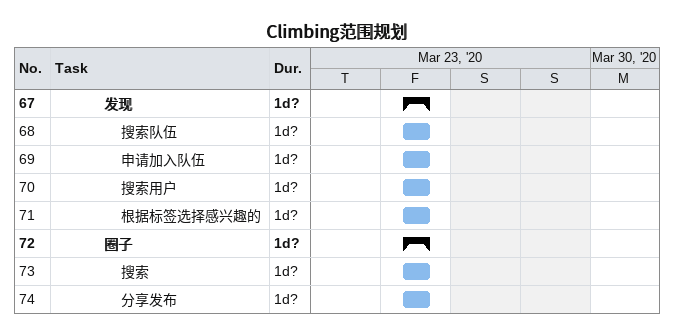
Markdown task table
Climbing范围规划

| ID | Level | Task | Duration | Start | Finish |
|---|---|---|---|---|---|
| 67 | 4 | **发现** | 1d? | 2020-03-27 | 2020-03-27 |
| 68 | 5 | 搜索队伍 | 1d? | 2020-03-27 | 2020-03-27 |
| 69 | 5 | 申请加入队伍 | 1d? | 2020-03-27 | 2020-03-27 |
| 70 | 5 | 搜索用户 | 1d? | 2020-03-27 | 2020-03-27 |
| 71 | 5 | 根据标签选择感兴趣的 | 1d? | 2020-03-27 | 2020-03-27 |
| 72 | 4 | **圈子** | 1d? | 2020-03-27 | 2020-03-27 |
| 73 | 5 | 搜索 | 1d? | 2020-03-27 | 2020-03-27 |
| 74 | 5 | 分享发布 | 1d? | 2020-03-27 | 2020-03-27 |
